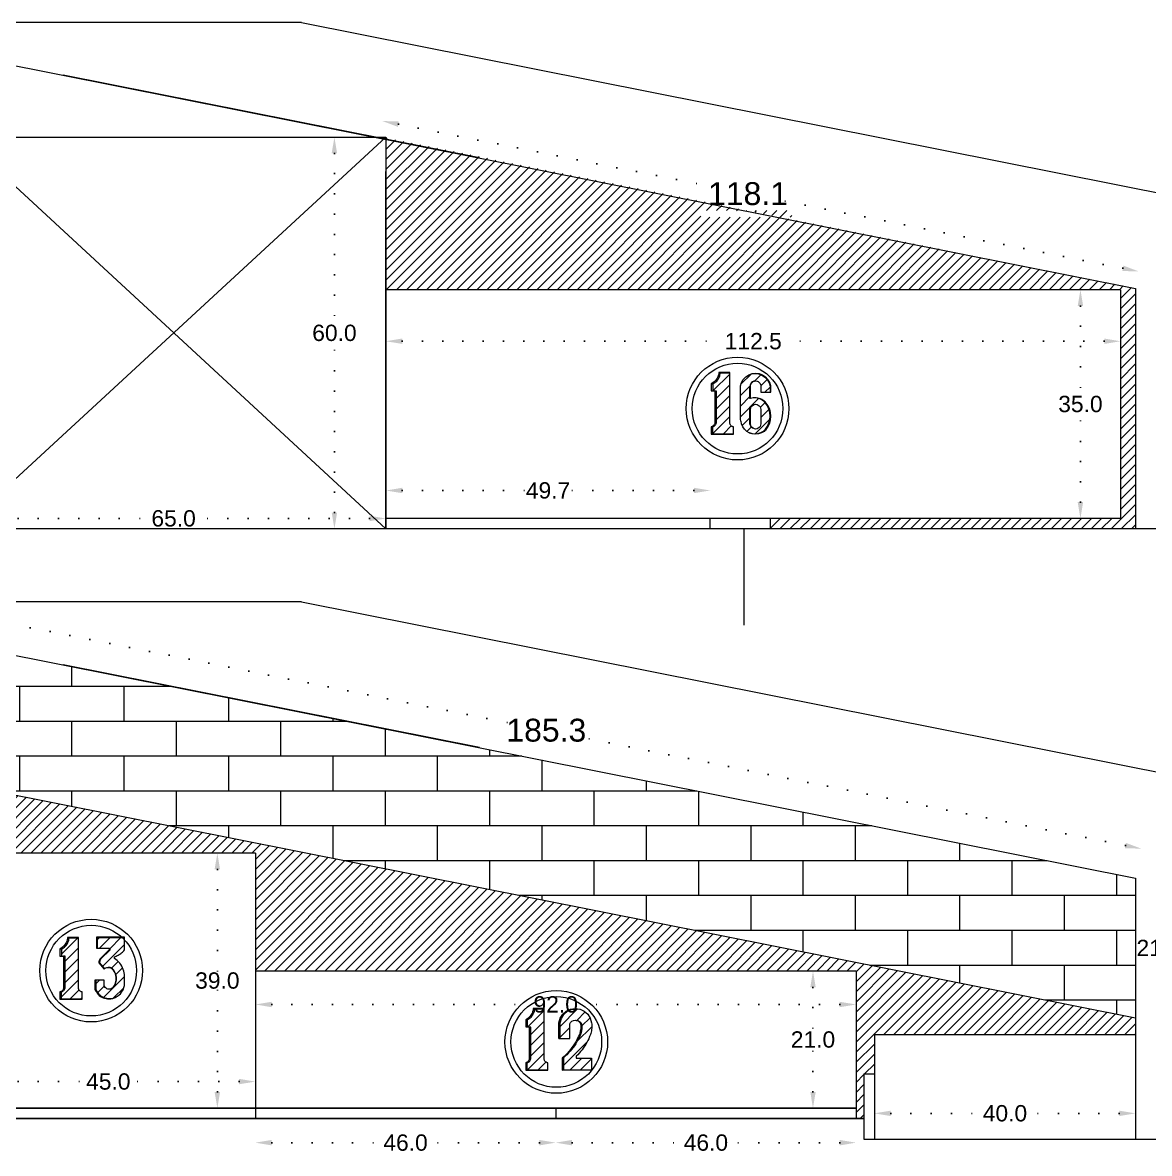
# Model space of a CAD drawing. Header units: inches. Extents: x -1979 to 7680, y -968 to 3127.
# Drawn here: x 7065.5 to 7238.1, y -66.4 to 106.7 of the extents above; entities that cross this region are included whole.
import ezdxf

# ---------------------------------------------------------------- set-up
doc = ezdxf.new("R2010")
doc.units = ezdxf.units.IN
doc.header["$MEASUREMENT"] = 0
doc.linetypes.add('ACAD_ISO07W100', pattern=[3, 0, -3])
doc.styles.get("Standard").update_dxf_attribs({"font": 'arial.ttf'})
doc.dimstyles.new('Copy of Standard', dxfattribs={"dimtxt": 2.5, "dimasz": 2.5, "dimexe": 0.18, "dimexo": 0.0625, "dimgap": 0.09, "dimtad": 0, "dimtih": 1, "dimtoh": 1, "dimdec": 1, "dimzin": 0, "dimdsep": 46, "dimtxsty": 'Standard', "dimcen": 0.09, "dimse1": 1, "dimse2": 1, "dimadec": 0, "dimazin": 0, "dimtfac": 1, "dimtdec": 1, "dimtix": 1, "dimtofl": 0, "dimtmove": 0, "dimatfit": 3, "dimfxl": 1, "dimtolj": 1, "dimtzin": 0, "dimarcsym": 0})
doc.dimstyles.get("Standard").update_dxf_attribs({"dimtxt": 3.5, "dimasz": 2.5, "dimexe": 0.18, "dimexo": 0.0625, "dimgap": 0.09, "dimtad": 0, "dimtih": 1, "dimtoh": 1, "dimdec": 1, "dimzin": 0, "dimdsep": 46, "dimtxsty": 'Standard', "dimcen": 0.09, "dimse1": 1, "dimse2": 1, "dimadec": 0, "dimazin": 0, "dimtfac": 1, "dimtdec": 1, "dimtix": 1, "dimtofl": 0, "dimtmove": 0, "dimatfit": 3, "dimfxl": 1, "dimtolj": 1, "dimtzin": 0, "dimarcsym": 0})
pattern_1 = [(45, (6595.195, 497.1822), (-0.8148213, 0.8148213), [])]
pattern_2 = [(45, (6541.6344, 508.2188), (-0.8148213, 0.8148213), [])]
pattern_3 = [(45, (6425.4729, 618.098), (-0.8148213, 0.8148213), [])]

# ---------------------------------------------------------------- blocks, each defined once
blk = doc.blocks.new('*D448')
at = {"color": 0, "linetype": 'ACAD_ISO07W100', "lineweight": -2, "transparency": 16777216}
for p, q in [((7123.05, 91.19), (7171.1, 81.63)), ((7234.01, 69.13), (7182.08, 79.45))]:
    blk.add_line(p, q, dxfattribs=at)
at = {"color": 0, "transparency": 16777216}
for points in [[(7123.14, 91.6), (7122.97, 90.78), (7120.6, 91.68)], [(7234.09, 69.54), (7233.92, 68.72), (7236.46, 68.64)]]:
    blk.add_solid(points, dxfattribs=at)
at = {"layer": 'Defpoints', "color": 0, "transparency": 16777216}
for p in [(7120.6, 91.68), (7120.09, 89.09), (7235.94, 66.05)]:
    blk.add_point(p, dxfattribs=at)
at = {"color": 0, "lineweight": 20, "transparency": 16777216, "insert": (7176.59, 80.54), "char_height": 3.5, "attachment_point": 5}
blk.add_mtext('\\A1;118.1', dxfattribs=at)
blk = doc.blocks.new('*D463')
at = {"color": 0, "linetype": 'ACAD_ISO07W100', "lineweight": -2, "transparency": 16777216}
for p, q in [((7113.25, 86.73), (7113.25, 60.59)), ((7113.25, 31.73), (7113.25, 57.86))]:
    blk.add_line(p, q, dxfattribs=at)
at = {"color": 0, "transparency": 16777216}
for points in [[(7112.83, 86.73), (7113.66, 86.73), (7113.25, 89.23)], [(7112.83, 31.73), (7113.66, 31.73), (7113.25, 29.23)]]:
    blk.add_solid(points, dxfattribs=at)
at = {"layer": 'Defpoints', "color": 0, "transparency": 16777216}
for p in [(7121.14, 89.23), (7113.25, 29.23), (7121.14, 29.23)]:
    blk.add_point(p, dxfattribs=at)
at = {"color": 0, "lineweight": 20, "transparency": 16777216, "insert": (7113.25, 59.23), "char_height": 2.5, "attachment_point": 5}
blk.add_mtext('\\A1;60.0', dxfattribs=at)
blk = doc.blocks.new('*D449')
at = {"color": 0, "linetype": 'ACAD_ISO07W100', "lineweight": -2, "transparency": 16777216}
for p, q in [((7227.5, 63.35), (7227.5, 49.7)), ((7227.5, 33.33), (7227.5, 46.97))]:
    blk.add_line(p, q, dxfattribs=at)
at = {"color": 0, "transparency": 16777216}
for points in [[(7227.08, 63.35), (7227.92, 63.35), (7227.5, 65.85)], [(7227.08, 33.33), (7227.92, 33.33), (7227.5, 30.83)]]:
    blk.add_solid(points, dxfattribs=at)
at = {"layer": 'Defpoints', "color": 0, "transparency": 16777216}
for p in [(7227.5, 65.85), (7233.64, 65.85), (7234.04, 30.83)]:
    blk.add_point(p, dxfattribs=at)
at = {"color": 0, "lineweight": 20, "transparency": 16777216, "insert": (7227.5, 48.34), "char_height": 2.5, "attachment_point": 5}
blk.add_mtext('\\A1;35.0', dxfattribs=at)
blk = doc.blocks.new('*D465')
at = {"color": 0, "linetype": 'ACAD_ISO07W100', "lineweight": -2, "transparency": 16777216}
for p, q in [((7058.6, 30.83), (7085.28, 30.83)), ((7118.64, 30.83), (7091.96, 30.83))]:
    blk.add_line(p, q, dxfattribs=at)
at = {"color": 0, "transparency": 16777216}
for points in [[(7058.6, 31.24), (7058.6, 30.41), (7056.1, 30.83)], [(7118.64, 31.24), (7118.64, 30.41), (7121.14, 30.83)]]:
    blk.add_solid(points, dxfattribs=at)
at = {"layer": 'Defpoints', "color": 0, "transparency": 16777216}
for p in [(7056.1, 30.83), (7056.1, 29.23), (7121.14, 29.23)]:
    blk.add_point(p, dxfattribs=at)
at = {"color": 0, "lineweight": 20, "transparency": 16777216, "insert": (7088.62, 30.83), "char_height": 2.5, "attachment_point": 5}
blk.add_mtext('\\A1;65.0', dxfattribs=at)
blk = doc.blocks.new('*D466')
at = {"color": 0, "linetype": 'ACAD_ISO07W100', "lineweight": -2, "transparency": 16777216}
for p, q in [((7123.64, 57.96), (7173.19, 57.96)), ((7231.14, 57.96), (7181.59, 57.96))]:
    blk.add_line(p, q, dxfattribs=at)
at = {"color": 0, "transparency": 16777216}
for points in [[(7123.64, 58.38), (7123.64, 57.55), (7121.14, 57.96)], [(7231.14, 58.38), (7231.14, 57.55), (7233.64, 57.96)]]:
    blk.add_solid(points, dxfattribs=at)
at = {"layer": 'Defpoints', "color": 0, "transparency": 16777216}
for p in [(7121.14, 65.85), (7233.64, 65.85), (7121.14, 57.96)]:
    blk.add_point(p, dxfattribs=at)
at = {"color": 0, "lineweight": 20, "transparency": 16777216, "insert": (7177.39, 57.96), "char_height": 2.5, "attachment_point": 5}
blk.add_mtext('\\A1;112.5', dxfattribs=at)
blk = doc.blocks.new('*D451')
at = {"color": 0, "linetype": 'ACAD_ISO07W100', "lineweight": -2, "transparency": 16777216}
for p, q in [((7057.55, 15.92), (7139.87, -0.45)), ((7234.39, -19.25), (7151.54, -2.77))]:
    blk.add_line(p, q, dxfattribs=at)
at = {"color": 0, "transparency": 16777216}
for points in [[(7057.63, 16.33), (7057.47, 15.51), (7055.09, 16.4)], [(7234.47, -18.84), (7234.3, -19.65), (7236.84, -19.73)]]:
    blk.add_solid(points, dxfattribs=at)
at = {"layer": 'Defpoints', "color": 0, "transparency": 16777216}
for p in [(7055.09, 16.4), (7054.2, 11.91), (7235.94, -24.23)]:
    blk.add_point(p, dxfattribs=at)
at = {"color": 0, "lineweight": 20, "transparency": 16777216, "insert": (7145.7, -1.61), "char_height": 3.5, "attachment_point": 5}
blk.add_mtext('\\A1;185.3', dxfattribs=at)
blk = doc.blocks.new('*D467')
at = {"color": 0, "linetype": 'ACAD_ISO07W100', "lineweight": -2, "transparency": 16777216}
for p, q in [((7239.49, -26.73), (7239.49, -33.59)), ((7239.49, -43.13), (7239.49, -36.28))]:
    blk.add_line(p, q, dxfattribs=at)
at = {"color": 0, "transparency": 16777216}
for points in [[(7239.07, -26.73), (7239.9, -26.73), (7239.49, -24.23)], [(7239.07, -43.13), (7239.9, -43.13), (7239.49, -45.63)]]:
    blk.add_solid(points, dxfattribs=at)
at = {"layer": 'Defpoints', "color": 0, "transparency": 16777216}
for p in [(7235.94, -24.23), (7239.49, -24.23), (7235.94, -45.63)]:
    blk.add_point(p, dxfattribs=at)
at = {"color": 0, "lineweight": 20, "transparency": 16777216, "insert": (7239.49, -34.93), "char_height": 2.5, "attachment_point": 5}
blk.add_mtext('\\A1;21.4', dxfattribs=at)
blk = doc.blocks.new('*D469')
at = {"color": 0, "linetype": 'ACAD_ISO07W100', "lineweight": -2, "transparency": 16777216}
for p, q in [((7186.54, -40.96), (7186.54, -47.59)), ((7186.54, -56.96), (7186.54, -50.33))]:
    blk.add_line(p, q, dxfattribs=at)
at = {"color": 0, "transparency": 16777216}
for points in [[(7186.13, -40.96), (7186.96, -40.96), (7186.54, -38.46)], [(7186.13, -56.96), (7186.96, -56.96), (7186.54, -59.46)]]:
    blk.add_solid(points, dxfattribs=at)
at = {"layer": 'Defpoints', "color": 0, "transparency": 16777216}
for p in [(7186.54, -38.46), (7193.14, -38.46), (7193.14, -59.46)]:
    blk.add_point(p, dxfattribs=at)
at = {"color": 0, "lineweight": 20, "transparency": 16777216, "insert": (7186.54, -48.96), "char_height": 2.5, "attachment_point": 5}
blk.add_mtext('\\A1;21.0', dxfattribs=at)
blk = doc.blocks.new('*D470')
at = {"color": 0, "linetype": 'ACAD_ISO07W100', "lineweight": -2, "transparency": 16777216}
for p, q in [((7095.32, -22.91), (7095.32, -38.57)), ((7095.32, -56.96), (7095.32, -41.3))]:
    blk.add_line(p, q, dxfattribs=at)
at = {"color": 0, "transparency": 16777216}
for points in [[(7094.9, -22.91), (7095.74, -22.91), (7095.32, -20.41)], [(7094.9, -56.96), (7095.74, -56.96), (7095.32, -59.46)]]:
    blk.add_solid(points, dxfattribs=at)
at = {"layer": 'Defpoints', "color": 0, "transparency": 16777216}
for p in [(7095.32, -20.41), (7101.14, -20.41), (7101.54, -59.46)]:
    blk.add_point(p, dxfattribs=at)
at = {"color": 0, "lineweight": 20, "transparency": 16777216, "insert": (7095.32, -39.93), "char_height": 2.5, "attachment_point": 5}
blk.add_mtext('\\A1;39.0', dxfattribs=at)
blk = doc.blocks.new('*D474')
at = {"color": 0, "linetype": 'ACAD_ISO07W100', "lineweight": -2, "transparency": 16777216}
for p, q in [((7058.6, -55.39), (7075.24, -55.39)), ((7098.64, -55.39), (7082, -55.39))]:
    blk.add_line(p, q, dxfattribs=at)
at = {"color": 0, "transparency": 16777216}
for points in [[(7058.6, -54.97), (7058.6, -55.8), (7056.1, -55.39)], [(7098.64, -54.97), (7098.64, -55.8), (7101.14, -55.39)]]:
    blk.add_solid(points, dxfattribs=at)
at = {"layer": 'Defpoints', "color": 0, "transparency": 16777216}
for p in [(7101.14, -55.39), (7056.1, -61.06), (7101.14, -61.06)]:
    blk.add_point(p, dxfattribs=at)
at = {"color": 0, "lineweight": 20, "transparency": 16777216, "insert": (7078.62, -55.39), "char_height": 2.5, "attachment_point": 5}
blk.add_mtext('\\A1;45.0', dxfattribs=at)
blk = doc.blocks.new('*D475')
at = {"color": 0, "linetype": 'ACAD_ISO07W100', "lineweight": -2, "transparency": 16777216}
for p, q in [((7103.64, -64.74), (7120.76, -64.74)), ((7144.64, -64.74), (7127.53, -64.74))]:
    blk.add_line(p, q, dxfattribs=at)
at = {"color": 0, "transparency": 16777216}
for points in [[(7103.64, -64.32), (7103.64, -65.16), (7101.14, -64.74)], [(7144.64, -64.32), (7144.64, -65.16), (7147.14, -64.74)]]:
    blk.add_solid(points, dxfattribs=at)
at = {"layer": 'Defpoints', "color": 0, "transparency": 16777216}
for p in [(7101.14, -61.06), (7147.14, -61.06), (7147.14, -64.74)]:
    blk.add_point(p, dxfattribs=at)
at = {"color": 0, "lineweight": 20, "transparency": 16777216, "insert": (7124.14, -64.74), "char_height": 2.5, "attachment_point": 5}
blk.add_mtext('\\A1;46.0', dxfattribs=at)
blk = doc.blocks.new('*D476')
at = {"color": 0, "linetype": 'ACAD_ISO07W100', "lineweight": -2, "transparency": 16777216}
for p, q in [((7149.64, -64.74), (7166.76, -64.74)), ((7190.64, -64.74), (7173.53, -64.74))]:
    blk.add_line(p, q, dxfattribs=at)
at = {"color": 0, "transparency": 16777216}
for points in [[(7149.64, -64.32), (7149.64, -65.16), (7147.14, -64.74)], [(7190.64, -64.32), (7190.64, -65.16), (7193.14, -64.74)]]:
    blk.add_solid(points, dxfattribs=at)
at = {"layer": 'Defpoints', "color": 0, "transparency": 16777216}
for p in [(7147.14, -61.06), (7193.14, -61.06), (7193.14, -64.74)]:
    blk.add_point(p, dxfattribs=at)
at = {"color": 0, "lineweight": 20, "transparency": 16777216, "insert": (7170.14, -64.74), "char_height": 2.5, "attachment_point": 5}
blk.add_mtext('\\A1;46.0', dxfattribs=at)
blk = doc.blocks.new('*D493')
at = {"color": 0, "linetype": 'ACAD_ISO07W100', "lineweight": -2, "transparency": 16777216}
for p, q in [((7198.44, -60.25), (7212.56, -60.25)), ((7233.44, -60.25), (7219.33, -60.25))]:
    blk.add_line(p, q, dxfattribs=at)
at = {"color": 0, "transparency": 16777216}
for points in [[(7198.44, -59.84), (7198.44, -60.67), (7195.94, -60.25)], [(7233.44, -59.84), (7233.44, -60.67), (7235.94, -60.25)]]:
    blk.add_solid(points, dxfattribs=at)
at = {"layer": 'Defpoints', "color": 0, "transparency": 16777216}
for p in [(7195.94, -60.25), (7195.94, -64.22), (7235.94, -64.22)]:
    blk.add_point(p, dxfattribs=at)
at = {"color": 0, "lineweight": 20, "transparency": 16777216, "insert": (7215.94, -60.25), "char_height": 2.5, "attachment_point": 5}
blk.add_mtext('\\A1;40.0', dxfattribs=at)
blk = doc.blocks.new('*D458')
at = {"color": 0, "linetype": 'ACAD_ISO07W100', "lineweight": -2, "transparency": 16777216}
for p, q in [((7103.64, -43.58), (7143.81, -43.58)), ((7190.64, -43.58), (7150.48, -43.58))]:
    blk.add_line(p, q, dxfattribs=at)
at = {"color": 0, "transparency": 16777216}
for points in [[(7103.64, -43.17), (7103.64, -44), (7101.14, -43.58)], [(7190.64, -43.17), (7190.64, -44), (7193.14, -43.58)]]:
    blk.add_solid(points, dxfattribs=at)
at = {"layer": 'Defpoints', "color": 0, "transparency": 16777216}
for p in [(7193.14, -38.46), (7193.14, -43.58), (7101.14, -61.06)]:
    blk.add_point(p, dxfattribs=at)
at = {"color": 0, "lineweight": 20, "transparency": 16777216, "insert": (7147.14, -43.58), "char_height": 2.5, "attachment_point": 5}
blk.add_mtext('\\A1;92.0', dxfattribs=at)
blk = doc.blocks.new('*D462')
at = {"color": 0, "linetype": 'ACAD_ISO07W100', "lineweight": -2, "transparency": 16777216}
for p, q in [((7123.64, 35.11), (7142.58, 35.11)), ((7168.3, 35.11), (7149.36, 35.11))]:
    blk.add_line(p, q, dxfattribs=at)
at = {"color": 0, "transparency": 16777216}
for points in [[(7123.64, 35.53), (7123.64, 34.7), (7121.14, 35.11)], [(7168.3, 35.53), (7168.3, 34.7), (7170.8, 35.11)]]:
    blk.add_solid(points, dxfattribs=at)
at = {"layer": 'Defpoints', "color": 0, "transparency": 16777216}
for p in [(7121.14, 35.11), (7121.14, 30.83), (7170.8, 30.83)]:
    blk.add_point(p, dxfattribs=at)
at = {"color": 0, "lineweight": 20, "transparency": 16777216, "insert": (7145.97, 35.11), "char_height": 2.5, "attachment_point": 5}
blk.add_mtext('\\A1;49.7', dxfattribs=at)

msp = doc.modelspace()

# ---------------------------------------------------------------- hatches: boundary and pattern name
at = {"lineweight": 20}
h = msp.add_hatch(dxfattribs=at)
h.set_pattern_fill('ANSI31', color=256, scale=8.7, angle=180)
h.set_pattern_definition([(225, (8870.8036, 532.7978), (0.7689786, -0.7689786), [])])
h.paths.add_polyline_path([(7233.64, 30.83), (7180.04, 30.83), (7180.04, 29.23), (7235.94, 29.23), (7235.94, 66.05), (7121.14, 89.09), (7121.14, 65.85), (7233.64, 65.85)])
h.paths.add_polyline_path([(7183.02, 77.96), (7169.03, 77.96), (7169.42, 76.96), (7183.4, 76.96)], flags=17)
h = msp.add_hatch(dxfattribs=at)
h.set_pattern_fill('ANSI31', color=256, scale=9.218651)
h.set_pattern_definition(pattern_3)
h.paths.add_polyline_path([(7174.2, 44.9), (7174.13, 44.93), (7174.07, 44.97), (7174.01, 45.02), (7173.95, 45.08), (7173.91, 45.14), (7173.87, 45.21), (7173.84, 45.28), (7173.81, 45.35), (7173.8, 45.43), (7173.8, 45.5), (7173.8, 53.14), (7172.36, 53.14), (7172.34, 52.96), (7172.3, 52.79), (7172.25, 52.62), (7172.19, 52.45), (7172.11, 52.29), (7172.01, 52.14), (7171.9, 51.99), (7171.79, 51.86), (7171.65, 51.73), (7171.51, 51.62), (7171.36, 51.52), (7171.21, 51.44), (7171.21, 50.35), (7171.52, 50.35), (7171.76, 50.34), (7171.76, 45.53), (7171.75, 45.46), (7171.73, 45.39), (7171.7, 45.32), (7171.67, 45.25), (7171.63, 45.18), (7171.58, 45.12), (7171.53, 45.07), (7171.48, 45.02), (7171.41, 44.98), (7171.35, 44.95), (7171.28, 44.92), (7171.21, 44.9), (7171.21, 43.8), (7174.35, 43.8), (7174.35, 44.86), (7174.28, 44.88)])
h = msp.add_hatch(dxfattribs=at)
h.set_pattern_fill('ANSI31', color=256, scale=9.218651)
h.set_pattern_definition(pattern_3)
h.paths.add_polyline_path([(7179.26, 48.5), (7179.11, 48.66), (7178.95, 48.81), (7178.77, 48.94), (7178.58, 49.05), (7178.39, 49.14), (7178.18, 49.21), (7177.97, 49.27), (7177.75, 49.3), (7177.54, 49.3), (7177.39, 49.3), (7177.19, 49.27), (7176.98, 49.21), (7176.89, 49.2), (7176.89, 51.09), (7176.92, 51.29), (7177, 51.48), (7177.12, 51.64), (7177.28, 51.76), (7177.47, 51.84), (7177.56, 51.87), (7177.76, 51.9), (7177.97, 51.87), (7178.15, 51.79), (7178.32, 51.67), (7178.44, 51.51), (7178.52, 51.32), (7178.54, 51.12), (7178.54, 50.14), (7179.97, 50.14), (7179.97, 51.09), (7179.81, 51.61), (7179.54, 52.08), (7179.16, 52.47), (7178.71, 52.77), (7178.2, 52.95), (7177.67, 53.01), (7177.66, 53.01), (7177.12, 52.95), (7176.66, 52.78), (7176.24, 52.51), (7175.86, 52.11), (7175.58, 51.64), (7175.42, 51.12), (7175.42, 46.57), (7175.42, 46.38), (7175.44, 46.19), (7175.46, 45.99), (7175.49, 45.8), (7175.52, 45.61), (7175.57, 45.42), (7175.61, 45.31), (7175.79, 44.87), (7176.06, 44.48), (7176.41, 44.16), (7176.75, 43.96), (7177.17, 43.82), (7177.63, 43.77), (7178.1, 43.82), (7178.54, 43.97), (7178.94, 44.21), (7179.07, 44.32), (7179.26, 44.51), (7179.56, 44.96), (7179.79, 45.45), (7179.93, 45.97), (7179.97, 46.51), (7179.93, 47.04), (7179.79, 47.57), (7179.56, 48.06)])
h.paths.add_polyline_path([(7176.92, 47.74), (7177, 47.92), (7177.12, 48.08), (7177.28, 48.21), (7177.47, 48.28), (7177.67, 48.31), (7177.76, 48.31), (7177.97, 48.28), (7178.15, 48.2), (7178.32, 48.08), (7178.44, 47.92), (7178.52, 47.73), (7178.54, 47.53), (7178.54, 45.31), (7178.52, 45.1), (7178.44, 44.91), (7178.32, 44.75), (7178.15, 44.63), (7177.97, 44.55), (7177.76, 44.52), (7177.56, 44.55), (7177.47, 44.59), (7177.37, 44.63), (7177.28, 44.67), (7177.12, 44.79), (7177, 44.95), (7176.92, 45.14), (7176.89, 45.34), (7176.89, 47.54)], flags=16)
h = msp.add_hatch(dxfattribs=at)
h.set_pattern_fill('AR-BRSTD', color=256, scale=2, angle=180)
h.set_pattern_definition([(180, (9784.9986, 442.516), (-7e-16, -5.334), []), (270, (9784.9986, 442.516), (8, -5.334), [5.334, -5.334])])
h.paths.add_polyline_path([(7235.94, -45.63), (7235.94, -24.23), (7054.2, 11.91), (7054.2, -9.49)])
h = msp.add_hatch(dxfattribs=at)
h.set_pattern_fill('ANSI31', color=256, scale=8.7)
h.set_pattern_definition([(45, (2695.662, -1160.2564), (-0.76897862, 0.76897862), [])])
h.paths.add_polyline_path([(7054.2, -9.49), (7054.2, -33.09), (7056.1, -33.09), (7056.1, -20.41), (7101.14, -20.41), (7101.14, -38.46), (7193.14, -38.46), (7193.14, -61.06), (7194.34, -61.06), (7194.34, -54.22), (7195.94, -54.22), (7195.94, -48.23), (7235.94, -48.23), (7235.94, -45.63)])
h = msp.add_hatch(dxfattribs=at)
h.set_pattern_fill('ANSI31', color=256, scale=9.218651)
h.set_pattern_definition(pattern_2)
h.paths.add_polyline_path([(7074.46, -41.63), (7074.39, -41.59), (7074.32, -41.55), (7074.26, -41.5), (7074.21, -41.45), (7074.16, -41.39), (7074.12, -41.32), (7074.09, -41.25), (7074.07, -41.18), (7074.05, -41.1), (7074.05, -41.02), (7074.05, -33.38), (7072.62, -33.38), (7072.6, -33.56), (7072.56, -33.74), (7072.51, -33.91), (7072.44, -34.08), (7072.36, -34.24), (7072.27, -34.39), (7072.16, -34.53), (7072.04, -34.67), (7071.91, -34.79), (7071.77, -34.9), (7071.62, -35), (7071.46, -35.09), (7071.46, -36.17), (7071.77, -36.17), (7072.01, -36.19), (7072.01, -40.99), (7072, -41.07), (7071.98, -41.14), (7071.96, -41.21), (7071.92, -41.28), (7071.88, -41.34), (7071.84, -41.4), (7071.79, -41.46), (7071.73, -41.5), (7071.67, -41.55), (7071.6, -41.58), (7071.53, -41.61), (7071.46, -41.63), (7071.46, -42.73), (7074.61, -42.73), (7074.61, -41.67), (7074.53, -41.65)])
h = msp.add_hatch(dxfattribs=at)
h.set_pattern_fill('ANSI31', color=256, scale=9.218651)
h.set_pattern_definition(pattern_2)
h.paths.add_polyline_path([(7081.09, -33.34), (7076.9, -33.34), (7076.9, -34.96), (7078.73, -34.96), (7078.83, -34.99), (7078.83, -35.26), (7077.54, -36.56), (7077.46, -36.66), (7077.42, -36.71), (7077.39, -36.76), (7077.36, -36.82), (7077.34, -36.87), (7077.32, -36.93), (7077.3, -36.99), (7077.29, -37.05), (7077.28, -37.17), (7077.28, -37.23), (7078.04, -38.12), (7078.06, -38.09), (7078.16, -38.03), (7078.26, -37.97), (7078.37, -37.93), (7078.49, -37.91), (7078.6, -37.9), (7078.7, -37.9), (7078.82, -37.91), (7078.93, -37.93), (7079.04, -37.97), (7079.15, -38.02), (7079.24, -38.09), (7079.32, -38.17), (7079.46, -38.35), (7079.59, -38.53), (7079.69, -38.73), (7079.77, -38.94), (7079.83, -39.16), (7079.86, -39.38), (7079.88, -39.6), (7079.86, -39.83), (7079.83, -40.05), (7079.77, -40.26), (7079.7, -40.47), (7079.59, -40.67), (7079.52, -40.82), (7079.42, -40.95), (7079.3, -41.06), (7079.16, -41.14), (7079.06, -41.17), (7078.9, -41.22), (7078.74, -41.24), (7078.57, -41.22), (7078.41, -41.17), (7078.27, -41.09), (7078.14, -40.98), (7078.04, -40.85), (7077.97, -40.7), (7077.97, -39.87), (7076.7, -39.87), (7076.7, -41.22), (7076.79, -41.43), (7076.9, -41.63), (7077.04, -41.82), (7077.19, -42), (7077.35, -42.15), (7077.54, -42.29), (7077.73, -42.41), (7077.94, -42.51), (7078.16, -42.59), (7078.38, -42.64), (7078.61, -42.67), (7078.84, -42.68), (7079.11, -42.66), (7079.38, -42.6), (7079.65, -42.52), (7079.84, -42.43), (7080.05, -42.31), (7080.28, -42.13), (7080.48, -41.94), (7080.65, -41.72), (7080.81, -41.49), (7080.93, -41.24), (7081.02, -40.97), (7081.09, -40.7), (7081.09, -39.28), (7081.08, -39.01), (7081.04, -38.74), (7080.98, -38.47), (7080.9, -38.21), (7080.8, -37.96), (7080.68, -37.71), (7080.53, -37.48), (7080.37, -37.26), (7080.19, -37.06), (7079.99, -36.87), (7079.77, -36.7), (7079.55, -36.55), (7079.55, -36.27), (7079.7, -36.22), (7079.84, -36.17), (7079.99, -36.1), (7080.13, -36.03), (7080.26, -35.95), (7080.4, -35.87), (7080.52, -35.78), (7080.65, -35.68), (7080.77, -35.58), (7080.88, -35.47), (7080.99, -35.35), (7081.09, -35.23)])
h = msp.add_hatch(dxfattribs=at)
h.set_pattern_fill('ANSI31', color=256, scale=9.218651)
h.set_pattern_definition(pattern_1)
h.paths.add_polyline_path([(7145.78, -52.47), (7145.71, -52.44), (7145.64, -52.4), (7145.58, -52.35), (7145.53, -52.3), (7145.48, -52.24), (7145.44, -52.17), (7145.41, -52.1), (7145.39, -52.03), (7145.37, -51.95), (7145.37, -51.87), (7145.37, -44.23), (7143.94, -44.23), (7143.91, -44.41), (7143.88, -44.59), (7143.83, -44.76), (7143.76, -44.93), (7143.68, -45.09), (7143.58, -45.24), (7143.48, -45.38), (7143.36, -45.52), (7143.23, -45.64), (7143.09, -45.75), (7142.94, -45.85), (7142.78, -45.94), (7142.78, -47.02), (7143.09, -47.02), (7143.33, -47.04), (7143.33, -51.84), (7143.32, -51.92), (7143.3, -51.99), (7143.28, -52.06), (7143.24, -52.13), (7143.2, -52.19), (7143.16, -52.25), (7143.11, -52.3), (7143.05, -52.35), (7142.99, -52.39), (7142.92, -52.43), (7142.85, -52.46), (7142.78, -52.48), (7142.78, -53.58), (7145.92, -53.58), (7145.92, -52.52), (7145.85, -52.5)])
h = msp.add_hatch(dxfattribs=at)
h.set_pattern_fill('ANSI31', color=256, scale=9.218651)
h.set_pattern_definition(pattern_1)
h.paths.add_polyline_path([(7152.63, -51.78), (7150.27, -51.78), (7150.27, -51.5), (7150.51, -51.27), (7150.74, -51.04), (7150.96, -50.79), (7151.17, -50.53), (7151.37, -50.26), (7151.56, -49.99), (7151.74, -49.71), (7151.91, -49.42), (7152.06, -49.12), (7152.2, -48.82), (7152.33, -48.51), (7152.37, -48.39), (7152.45, -48.2), (7152.51, -48.01), (7152.56, -47.81), (7152.6, -47.61), (7152.63, -47.4), (7152.65, -47.2), (7152.66, -46.99), (7152.66, -46.79), (7152.65, -46.58), (7152.63, -46.38), (7152.43, -45.68), (7152.04, -45.07), (7151.5, -44.59), (7150.91, -44.32), (7150.29, -44.23), (7149.58, -44.33), (7148.93, -44.63), (7148.39, -45.11), (7148.01, -45.71), (7147.81, -46.4), (7147.82, -47.12), (7147.82, -48.77), (7149.29, -48.77), (7149.29, -46.6), (7149.43, -46.34), (7149.62, -46.15), (7149.86, -46.03), (7150.13, -45.99), (7150.29, -46.02), (7150.39, -46.03), (7150.39, -46.03), (7150.55, -46.06), (7150.79, -46.18), (7150.98, -46.36), (7151.1, -46.6), (7151.15, -46.86), (7151.15, -47.02), (7151.14, -47.19), (7151.12, -47.36), (7151.1, -47.52), (7151.07, -47.69), (7151.03, -47.85), (7150.98, -48.01), (7150.93, -48.17), (7150.86, -48.32), (7150.79, -48.47), (7150.71, -48.65), (7150.55, -48.97), (7150.38, -49.28), (7150.2, -49.59), (7150, -49.89), (7149.79, -50.18), (7149.57, -50.46), (7149.35, -50.74), (7149.11, -51.01), (7148.86, -51.27), (7148.6, -51.51), (7148.34, -51.75), (7148.34, -53.58), (7152.63, -53.58)])

# ---------------------------------------------------------------- linework, layer by layer
for p, q in [((7108.19, 106.75), (6983.4, 106.75)), ((7108.19, 106.75), (7250.94, 78.36)), ((7054.2, 102.19), (7235.94, 66.05)), ((7054.2, 102.19), (7235.94, 66.05)), ((7135.47, 86.03), (7071.72, 98.7)), ((7135.47, 86.03), (7071.72, 98.7)), ((7121.14, 89.23), (7056.1, 29.23)), ((7056.1, 89.23), (7121.14, 29.23)), ((7121.14, 29.23), (7121.14, 83.97)), ((7233.64, 65.85), (7121.14, 65.85)), ((7233.64, 65.85), (7233.64, 30.83)), ((7235.94, 66.05), (7235.94, 49.05)), ((7235.94, 66.05), (7235.94, 29.23)), ((7171.21, 51.44), (7171.21, 50.35)), ((7177.56, 51.87), (7177.76, 51.9)), ((7171.21, 43.8), (7174.35, 43.8)), ((7233.64, 30.83), (7121.14, 30.83)), ((7170.8, 29.23), (7170.8, 30.83)), ((7180.04, 29.23), (7180.04, 30.83)), ((7250.94, 29.23), (6983.4, 29.23)), ((7175.94, 29.23), (7169.94, 29.23)), ((7235.94, 29.23), (7175.94, 29.23)), ((7175.94, 29.23), (7175.94, 14.51)), ((7108.19, 18.06), (6983.4, 18.06)), ((7108.19, 18.06), (7250.94, -10.32)), ((7054.2, 11.91), (7235.94, -24.23)), ((7135.47, -4.26), (7071.72, 8.42)), ((7054.2, -9.49), (7235.94, -45.63)), ((7101.14, -20.41), (7056.1, -20.41)), ((7101.14, -20.41), (7101.14, -61.06)), ((7235.94, -24.23), (7235.94, -41.23)), ((7235.94, -24.23), (7235.94, -64.22)), ((7076.79, -33.29), (7076.79, -34.96)), ((7076.9, -33.34), (7076.9, -34.96)), ((7071.46, -35.09), (7071.46, -36.17)), ((7076.79, -34.96), (7076.9, -34.96)), ((7076.9, -34.96), (7078.73, -34.96)), ((7078.73, -34.96), (7078.83, -34.99)), ((7078.83, -34.99), (7078.83, -35.26)), ((7193.14, -38.46), (7101.14, -38.46)), ((7193.14, -38.46), (7193.14, -61.06)), ((7079.06, -41.17), (7078.9, -41.22)), ((7071.46, -42.73), (7074.61, -42.73)), ((7142.78, -45.94), (7142.78, -47.02)), ((7195.94, -48.23), (7195.94, -64.22)), ((7235.94, -48.23), (7195.94, -48.23)), ((7142.78, -53.58), (7145.92, -53.58)), ((7194.34, -54.22), (7194.34, -64.22)), ((7194.34, -54.22), (7195.94, -54.22)), ((7193.14, -59.46), (7055.5, -59.46)), ((7056.1, -59.46), (7193.14, -59.46)), ((7147.14, -59.46), (7147.14, -61.06)), ((7194.34, -61.06), (6983.4, -61.06)), ((7056.1, -61.06), (7194.34, -61.06)), ((7194.34, -61.22), (7194.34, -64.22)), ((7194.34, -64.22), (7195.94, -64.22)), ((7195.94, -64.22), (7250.94, -64.22))]:
    msp.add_line(p, q, dxfattribs=at)
for points in [[(7121.14, 89.23), (7121.14, 29.23), (7056.1, 29.23), (7056.1, 89.23)], [(7176.98, 51.12), (7177.01, 51.32), (7177.09, 51.51), (7177.21, 51.67), (7177.37, 51.79), (7177.56, 51.87), (7177.47, 51.84), (7177.28, 51.76), (7177.12, 51.64), (7177, 51.48), (7176.92, 51.29), (7176.89, 51.09)], [(7178.32, 44.75), (7178.15, 44.63), (7177.97, 44.55), (7177.76, 44.52), (7177.56, 44.55), (7177.47, 44.59), (7177.37, 44.63), (7177.28, 44.67), (7177.12, 44.79), (7177, 44.95), (7176.92, 45.14), (7176.89, 45.34), (7176.89, 47.54), (7176.92, 47.74), (7177, 47.92), (7177.12, 48.08), (7177.28, 48.21), (7177.47, 48.28), (7177.67, 48.31), (7177.76, 48.31), (7177.97, 48.28), (7178.15, 48.2), (7178.32, 48.08), (7178.44, 47.92), (7178.52, 47.73), (7178.54, 47.53), (7178.54, 45.31), (7178.52, 45.1), (7178.44, 44.91)], [(7076.9, -33.34), (7081.09, -33.34), (7081.09, -33.29), (7076.79, -33.29)], [(7078.82, -37.91), (7078.7, -37.9), (7078.6, -37.9), (7078.72, -37.91), (7078.84, -37.93), (7078.95, -37.97), (7079.05, -38.03), (7079.14, -38.09), (7079.23, -38.18), (7079.37, -38.35), (7079.49, -38.54), (7079.6, -38.74), (7079.68, -38.95), (7079.74, -39.17), (7079.77, -39.39), (7079.79, -39.62), (7079.78, -39.84), (7079.74, -40.07), (7079.68, -40.29), (7079.6, -40.5), (7079.5, -40.7), (7079.43, -40.85), (7079.33, -40.98), (7079.2, -41.09), (7079.06, -41.17), (7079.16, -41.14), (7079.3, -41.06), (7079.42, -40.95), (7079.52, -40.82), (7079.59, -40.67), (7079.7, -40.47), (7079.77, -40.26), (7079.83, -40.05), (7079.86, -39.83), (7079.88, -39.6), (7079.86, -39.38), (7079.83, -39.16), (7079.77, -38.94), (7079.69, -38.73), (7079.59, -38.53), (7079.46, -38.35), (7079.32, -38.17), (7079.24, -38.09), (7079.15, -38.02), (7079.04, -37.97), (7078.93, -37.93)]]:
    msp.add_lwpolyline(points, close=True, dxfattribs=at)
for points in [[(7170.96, 43.75), (7174.35, 43.75), (7174.35, 43.8), (7174.35, 44.86), (7174.28, 44.88), (7174.2, 44.9), (7174.13, 44.93), (7174.07, 44.97), (7174.01, 45.02), (7173.95, 45.08), (7173.91, 45.14), (7173.87, 45.21), (7173.84, 45.28), (7173.81, 45.35), (7173.8, 45.43), (7173.8, 45.5), (7173.8, 53.14), (7173.8, 53.19), (7172.13, 53.19), (7172.11, 53.01), (7172.07, 52.83), (7172.02, 52.66), (7171.95, 52.49), (7171.87, 52.32), (7171.78, 52.17), (7171.67, 52.02), (7171.55, 51.89), (7171.42, 51.76), (7171.27, 51.65), (7171.12, 51.55), (7170.96, 51.46), (7170.96, 50.35), (7171.21, 50.35), (7171.52, 50.35), (7171.52, 45.5), (7171.51, 45.43), (7171.49, 45.35), (7171.46, 45.28), (7171.43, 45.21), (7171.39, 45.15), (7171.35, 45.09), (7171.29, 45.04), (7171.23, 44.99), (7171.17, 44.94), (7171.11, 44.91), (7171.04, 44.88), (7170.96, 44.86), (7170.96, 43.75), (7171.21, 43.8), (7171.21, 44.9), (7171.28, 44.92), (7171.35, 44.95), (7171.41, 44.98), (7171.48, 45.02), (7171.53, 45.07), (7171.58, 45.12), (7171.63, 45.18), (7171.67, 45.25), (7171.7, 45.32), (7171.73, 45.39), (7171.75, 45.46), (7171.76, 45.53), (7171.76, 50.34), (7171.52, 50.35)], [(7170.96, 51.46), (7171.21, 51.44), (7171.36, 51.52), (7171.51, 51.62), (7171.65, 51.73), (7171.79, 51.86), (7171.9, 51.99), (7172.01, 52.14), (7172.11, 52.29), (7172.19, 52.45), (7172.25, 52.62), (7172.3, 52.79), (7172.34, 52.96), (7172.36, 53.14)], [(7172.13, 53.19), (7172.36, 53.14), (7173.8, 53.14)], [(7175.52, 45.61), (7175.49, 45.8), (7175.46, 45.99), (7175.44, 46.19), (7175.42, 46.38), (7175.42, 46.57), (7175.42, 51.12), (7175.58, 51.64), (7175.86, 52.11), (7176.24, 52.51), (7176.66, 52.78), (7176.7, 52.81), (7177.21, 53), (7177.76, 53.06), (7177.76, 53.06), (7178.3, 53), (7178.82, 52.81), (7179.28, 52.51)], [(7176.66, 52.78), (7177.12, 52.95), (7177.66, 53.01), (7177.67, 53.01), (7178.2, 52.95), (7178.71, 52.77), (7179.16, 52.47), (7179.54, 52.08), (7179.81, 51.61), (7179.97, 51.09), (7179.97, 50.14)], [(7177.76, 51.9), (7177.97, 51.87), (7178.15, 51.79), (7178.32, 51.67), (7178.44, 51.51), (7178.52, 51.32), (7178.54, 51.12), (7178.54, 50.14), (7179.97, 50.14), (7180.09, 50.14), (7180.09, 51.12), (7179.93, 51.64), (7179.65, 52.11), (7179.28, 52.51)], [(7176.98, 49.21), (7176.89, 49.2), (7176.89, 51.09)], [(7179.18, 44.28), (7179.37, 44.47), (7179.68, 44.92), (7179.91, 45.42), (7180.05, 45.94), (7180.09, 46.49), (7180.05, 47.03), (7179.91, 47.56), (7179.68, 48.05), (7179.37, 48.5), (7179.22, 48.67), (7179.06, 48.81), (7178.88, 48.94), (7178.69, 49.06), (7178.49, 49.15), (7178.28, 49.22), (7178.07, 49.27), (7177.85, 49.3), (7177.63, 49.31), (7177.41, 49.3), (7177.39, 49.3), (7177.19, 49.27), (7176.98, 49.21), (7176.98, 51.12)], [(7176.75, 43.96), (7177.17, 43.82), (7177.63, 43.77), (7178.1, 43.82), (7178.54, 43.97), (7178.94, 44.21), (7179.07, 44.32), (7179.26, 44.51), (7179.56, 44.96), (7179.79, 45.45), (7179.93, 45.97), (7179.97, 46.51), (7179.93, 47.04), (7179.79, 47.57), (7179.56, 48.06), (7179.26, 48.5), (7179.11, 48.66), (7178.95, 48.81), (7178.77, 48.94), (7178.58, 49.05), (7178.39, 49.14), (7178.18, 49.21), (7177.97, 49.27), (7177.75, 49.3), (7177.54, 49.3), (7177.39, 49.3)], [(7177.37, 44.63), (7177.21, 44.75), (7177.09, 44.91), (7177.01, 45.1), (7176.98, 45.31), (7176.98, 47.53), (7177.01, 47.73), (7177.09, 47.92), (7177.21, 48.08), (7177.37, 48.2), (7177.56, 48.28), (7177.76, 48.31)], [(7179.18, 44.28), (7179.05, 44.16), (7178.65, 43.92), (7178.2, 43.78), (7177.73, 43.72), (7177.26, 43.78), (7176.81, 43.92), (7176.75, 43.96), (7176.41, 44.16), (7176.06, 44.48), (7175.79, 44.87), (7175.61, 45.31), (7175.57, 45.42), (7175.52, 45.61)], [(7071.22, -42.78), (7074.61, -42.78), (7074.61, -42.73), (7074.61, -41.67), (7074.53, -41.65), (7074.46, -41.63), (7074.39, -41.59), (7074.32, -41.55), (7074.26, -41.5), (7074.21, -41.45), (7074.16, -41.39), (7074.12, -41.32), (7074.09, -41.25), (7074.07, -41.18), (7074.05, -41.1), (7074.05, -41.02), (7074.05, -33.38), (7074.05, -33.34), (7072.38, -33.34), (7072.36, -33.52), (7072.33, -33.7), (7072.27, -33.87), (7072.21, -34.04), (7072.13, -34.2), (7072.03, -34.36), (7071.92, -34.5), (7071.8, -34.64), (7071.67, -34.76), (7071.53, -34.88), (7071.38, -34.98), (7071.22, -35.06), (7071.22, -36.17), (7071.46, -36.17), (7071.77, -36.17), (7071.77, -41.02), (7071.76, -41.1), (7071.74, -41.17), (7071.72, -41.24), (7071.69, -41.31), (7071.65, -41.38), (7071.6, -41.44), (7071.55, -41.49), (7071.49, -41.54), (7071.43, -41.58), (7071.36, -41.62), (7071.29, -41.65), (7071.22, -41.67), (7071.22, -42.78), (7071.46, -42.73), (7071.46, -41.63), (7071.53, -41.61), (7071.6, -41.58), (7071.67, -41.55), (7071.73, -41.5), (7071.79, -41.46), (7071.84, -41.4), (7071.88, -41.34), (7071.92, -41.28), (7071.96, -41.21), (7071.98, -41.14), (7072, -41.07), (7072.01, -40.99), (7072.01, -36.19), (7071.77, -36.17)], [(7071.22, -35.06), (7071.46, -35.09), (7071.62, -35), (7071.77, -34.9), (7071.91, -34.79), (7072.04, -34.67), (7072.16, -34.53), (7072.27, -34.39), (7072.36, -34.24), (7072.44, -34.08), (7072.51, -33.91), (7072.56, -33.74), (7072.6, -33.56), (7072.62, -33.38)], [(7072.38, -33.34), (7072.62, -33.38), (7074.05, -33.38)], [(7080.28, -42.13), (7080.48, -41.94), (7080.65, -41.72), (7080.81, -41.49), (7080.93, -41.24), (7081.02, -40.97), (7081.09, -40.7), (7081.09, -39.28), (7081.08, -39.01), (7081.04, -38.74), (7080.98, -38.47), (7080.9, -38.21), (7080.8, -37.96), (7080.68, -37.71), (7080.53, -37.48), (7080.37, -37.26), (7080.19, -37.06), (7079.99, -36.87), (7079.77, -36.7), (7079.55, -36.55), (7079.55, -36.27), (7079.7, -36.22), (7079.84, -36.17), (7079.99, -36.1), (7080.13, -36.03), (7080.26, -35.95), (7080.4, -35.87), (7080.52, -35.78), (7080.65, -35.68), (7080.77, -35.58), (7080.88, -35.47), (7080.99, -35.35), (7081.09, -35.23), (7081.09, -33.34)], [(7078.73, -35.23), (7077.43, -36.55), (7077.34, -36.64), (7077.31, -36.7), (7077.28, -36.75), (7077.25, -36.8), (7077.22, -36.86), (7077.2, -36.92), (7077.19, -36.98), (7077.18, -37.04), (7077.17, -37.17), (7077.17, -37.23), (7077.98, -38.18), (7078.04, -38.12), (7078.06, -38.09), (7078.16, -38.03), (7078.26, -37.97), (7078.37, -37.93), (7078.49, -37.91), (7078.6, -37.9)], [(7078.73, -34.96), (7078.73, -35.23), (7078.83, -35.26), (7077.54, -36.56), (7077.46, -36.66), (7077.42, -36.71), (7077.39, -36.76), (7077.36, -36.82), (7077.34, -36.87), (7077.32, -36.93), (7077.3, -36.99), (7077.29, -37.05), (7077.28, -37.17), (7077.28, -37.23), (7078.04, -38.12)], [(7078.9, -41.22), (7078.74, -41.24), (7078.57, -41.22), (7078.41, -41.17), (7078.27, -41.09), (7078.14, -40.98), (7078.04, -40.85), (7077.97, -40.7), (7077.97, -39.87), (7076.7, -39.87), (7076.58, -39.87), (7076.58, -41.25), (7076.67, -41.47), (7076.79, -41.67), (7076.92, -41.86), (7077.07, -42.04), (7077.24, -42.19), (7077.42, -42.34), (7077.62, -42.46), (7077.83, -42.56), (7078.05, -42.63), (7078.27, -42.69), (7078.5, -42.72), (7078.74, -42.73), (7079.02, -42.71), (7079.29, -42.65), (7079.56, -42.57), (7079.81, -42.45), (7079.84, -42.43), (7080.05, -42.31), (7080.28, -42.13)], [(7076.7, -39.87), (7076.7, -41.22), (7076.79, -41.43), (7076.9, -41.63), (7077.04, -41.82), (7077.19, -42), (7077.35, -42.15), (7077.54, -42.29), (7077.73, -42.41), (7077.94, -42.51), (7078.16, -42.59), (7078.38, -42.64), (7078.61, -42.67), (7078.84, -42.68), (7079.11, -42.66), (7079.38, -42.6), (7079.65, -42.52), (7079.84, -42.43)], [(7142.54, -53.63), (7145.92, -53.63), (7145.92, -53.58), (7145.92, -52.52), (7145.85, -52.5), (7145.78, -52.47), (7145.71, -52.44), (7145.64, -52.4), (7145.58, -52.35), (7145.53, -52.3), (7145.48, -52.24), (7145.44, -52.17), (7145.41, -52.1), (7145.39, -52.03), (7145.37, -51.95), (7145.37, -51.87), (7145.37, -44.23), (7145.37, -44.19), (7143.7, -44.19), (7143.68, -44.37), (7143.65, -44.55), (7143.59, -44.72), (7143.53, -44.89), (7143.44, -45.05), (7143.35, -45.21), (7143.24, -45.35), (7143.12, -45.49), (7142.99, -45.61), (7142.85, -45.72), (7142.7, -45.82), (7142.54, -45.91), (7142.54, -47.02), (7142.78, -47.02), (7143.09, -47.02), (7143.09, -51.87), (7143.08, -51.95), (7143.06, -52.02), (7143.04, -52.09), (7143, -52.16), (7142.96, -52.22), (7142.92, -52.28), (7142.87, -52.34), (7142.81, -52.39), (7142.75, -52.43), (7142.68, -52.47), (7142.61, -52.49), (7142.54, -52.52), (7142.54, -53.63), (7142.78, -53.58), (7142.78, -52.48), (7142.85, -52.46), (7142.92, -52.43), (7142.99, -52.39), (7143.05, -52.35), (7143.11, -52.3), (7143.16, -52.25), (7143.2, -52.19), (7143.24, -52.13), (7143.28, -52.06), (7143.3, -51.99), (7143.32, -51.92), (7143.33, -51.84), (7143.33, -47.04), (7143.09, -47.02)], [(7142.54, -45.91), (7142.78, -45.94), (7142.94, -45.85), (7143.09, -45.75), (7143.23, -45.64), (7143.36, -45.52), (7143.48, -45.38), (7143.58, -45.24), (7143.68, -45.09), (7143.76, -44.93), (7143.83, -44.76), (7143.88, -44.59), (7143.91, -44.41), (7143.94, -44.23)], [(7143.7, -44.19), (7143.94, -44.23), (7145.37, -44.23)], [(7147.63, -48.77), (7147.63, -47.1), (7147.62, -46.38), (7147.82, -45.68), (7148.21, -45.07), (7148.75, -44.59), (7149.41, -44.29), (7150.13, -44.19), (7150.84, -44.29), (7150.91, -44.32), (7151.5, -44.59), (7152.04, -45.07), (7152.43, -45.68), (7152.63, -46.38), (7152.65, -46.58), (7152.66, -46.79), (7152.66, -46.99), (7152.65, -47.2), (7152.63, -47.4), (7152.6, -47.61), (7152.56, -47.81), (7152.51, -48.01), (7152.45, -48.2), (7152.37, -48.39), (7152.33, -48.51), (7152.2, -48.82), (7152.06, -49.12), (7151.91, -49.42), (7151.74, -49.71), (7151.56, -49.99), (7151.37, -50.26), (7151.17, -50.53), (7150.96, -50.79), (7150.74, -51.04), (7150.51, -51.27), (7150.27, -51.5), (7150.27, -51.78), (7152.63, -51.78), (7152.63, -53.58), (7152.63, -53.63), (7148.15, -53.63)], [(7147.82, -48.77), (7147.82, -47.12), (7147.81, -46.4), (7148.01, -45.71), (7148.39, -45.11), (7148.93, -44.63), (7149.58, -44.33), (7150.29, -44.23), (7150.91, -44.32)], [(7147.63, -48.77), (7147.82, -48.77), (7149.29, -48.77), (7149.29, -46.65), (7149.31, -46.57), (7149.43, -46.34), (7149.62, -46.15), (7149.86, -46.03), (7150.13, -45.99), (7150.29, -46.02), (7150.39, -46.03), (7150.39, -46.03)], [(7150.82, -46.34), (7150.94, -46.57), (7150.99, -46.84), (7150.99, -47.01), (7150.98, -47.17), (7150.97, -47.34), (7150.94, -47.51), (7150.91, -47.68), (7150.87, -47.84), (7150.82, -48), (7150.77, -48.16), (7150.7, -48.32), (7150.63, -48.47), (7150.55, -48.65), (7150.39, -48.97), (7150.22, -49.29), (7150.03, -49.6), (7149.83, -49.9), (7149.62, -50.19), (7149.4, -50.48), (7149.17, -50.76), (7148.93, -51.03), (7148.68, -51.29), (7148.42, -51.54), (7148.15, -51.78), (7148.15, -53.63), (7148.34, -53.58), (7152.63, -53.58)], [(7150.82, -46.34), (7150.63, -46.15), (7150.39, -46.03), (7150.55, -46.06), (7150.79, -46.18), (7150.98, -46.36), (7151.1, -46.6), (7151.15, -46.86), (7151.15, -47.02), (7151.14, -47.19), (7151.12, -47.36), (7151.1, -47.52), (7151.07, -47.69), (7151.03, -47.85), (7150.98, -48.01), (7150.93, -48.17), (7150.86, -48.32), (7150.79, -48.47), (7150.71, -48.65), (7150.55, -48.97), (7150.38, -49.28), (7150.2, -49.59), (7150, -49.89), (7149.79, -50.18), (7149.57, -50.46), (7149.35, -50.74), (7149.11, -51.01), (7148.86, -51.27), (7148.6, -51.51), (7148.34, -51.75)], [(7148.15, -51.78), (7148.34, -51.75), (7148.34, -53.58)]]:
    msp.add_lwpolyline(points, dxfattribs=at)
for centre, radius in [((7174.99, 47.65), 7.86), ((7174.99, 47.65), 6.94), ((7076, -38.4), 7.86), ((7076, -38.4), 6.94), ((7147.23, -49.32), 7.86), ((7147.23, -49.32), 6.94)]:
    msp.add_circle(centre, radius, dxfattribs=at)

# ---------------------------------------------------------------- dimensions: what is measured, and where the dimension line sits
for base, p1, p2, angle, dimstyle, picture, middle, dimtype in [((7120.6, 91.68), (7235.94, 66.05), (7120.09, 89.09), 168.7541, 'Standard', '*D448', (7176.59, 80.54), 161), ((7113.25, 29.23), (7121.14, 89.23), (7121.14, 29.23), 90, 'Copy of Standard', '*D463', (7113.25, 59.23), 160), ((7055.09, 16.4), (7235.94, -24.23), (7054.2, 11.91), 168.7541, 'Standard', '*D451', (7145.7, -1.61), 161)]:
    dim = msp.add_linear_dim(base=base, p1=p1, p2=p2, angle=angle, dimstyle=dimstyle, dxfattribs=at)
    dim.commit()
    dim.dimension.update_dxf_attribs({"geometry": picture, "text_midpoint": middle, "dimtype": dimtype})
for base, p1, p2, angle, picture, middle in [((7121.14, 57.96), (7233.64, 65.85), (7121.14, 65.85), 180, '*D466', (7177.39, 57.96)), ((7227.5, 65.85), (7234.04, 30.83), (7233.64, 65.85), 270, '*D449', (7227.5, 48.34)), ((7056.1, 30.83), (7121.14, 29.23), (7056.1, 29.23), 180, '*D465', (7088.62, 30.83)), ((7095.3189, -20.4082), (7101.5425, -59.457), (7101.1425, -20.4082), 270, '*D470', (7095.3189, -39.9326)), ((7239.49, -24.23), (7235.94, -45.63), (7235.94, -24.23), 270, '*D467', (7239.49, -34.93)), ((7186.54, -38.46), (7193.14, -59.46), (7193.14, -38.46), 270, '*D469', (7186.54, -48.96))]:
    dim = msp.add_linear_dim(base=base, p1=p1, p2=p2, angle=angle, dimstyle='Copy of Standard', dxfattribs=at)
    dim.commit()
    dim.dimension.update_dxf_attribs({"geometry": picture, "text_midpoint": middle})
for base, p1, p2, picture, middle in [((7121.14, 35.11), (7170.8, 30.83), (7121.14, 30.83), '*D462', (7145.97, 35.11)), ((7193.14, -43.58), (7101.14, -61.06), (7193.14, -38.46), '*D458', (7147.14, -43.58)), ((7101.14, -55.39), (7056.1, -61.06), (7101.14, -61.06), '*D474', (7078.62, -55.39)), ((7195.94, -60.25), (7235.94, -64.22), (7195.94, -64.22), '*D493', (7215.94, -60.25)), ((7147.14, -64.74), (7101.14, -61.06), (7147.14, -61.06), '*D475', (7124.14, -64.74)), ((7193.14, -64.74), (7147.14, -61.06), (7193.14, -61.06), '*D476', (7170.14, -64.74))]:
    dim = msp.add_linear_dim(base=base, p1=p1, p2=p2, dimstyle='Copy of Standard', dxfattribs=at)
    dim.commit()
    dim.dimension.update_dxf_attribs({"geometry": picture, "text_midpoint": middle})

doc.saveas('drawing.dxf')
